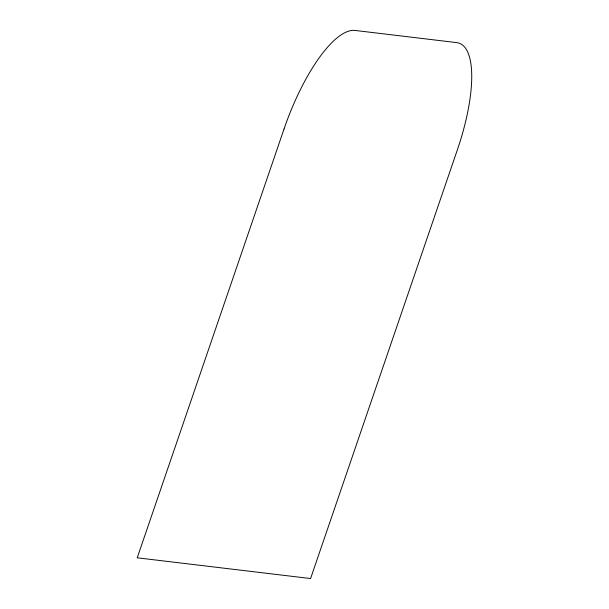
<?xml version="1.0" encoding="UTF-8"?>
<svg xmlns="http://www.w3.org/2000/svg" width="609" height="609" viewBox="0 0 609 609"><rect width="100%" height="100%" fill="white"/><g stroke="black" fill="none" stroke-linecap="round" stroke-linejoin="round"><path stroke-width="0.91" d="M284.015 129.055L137.223 557.798L310.582 578.55L457.374 149.806A109.057 35.231 -69.7 0 0 456.735 42.615L355.108 30.45A109.057 35.231 -69.7 0 0 284.015 129.055"/></g></svg>
